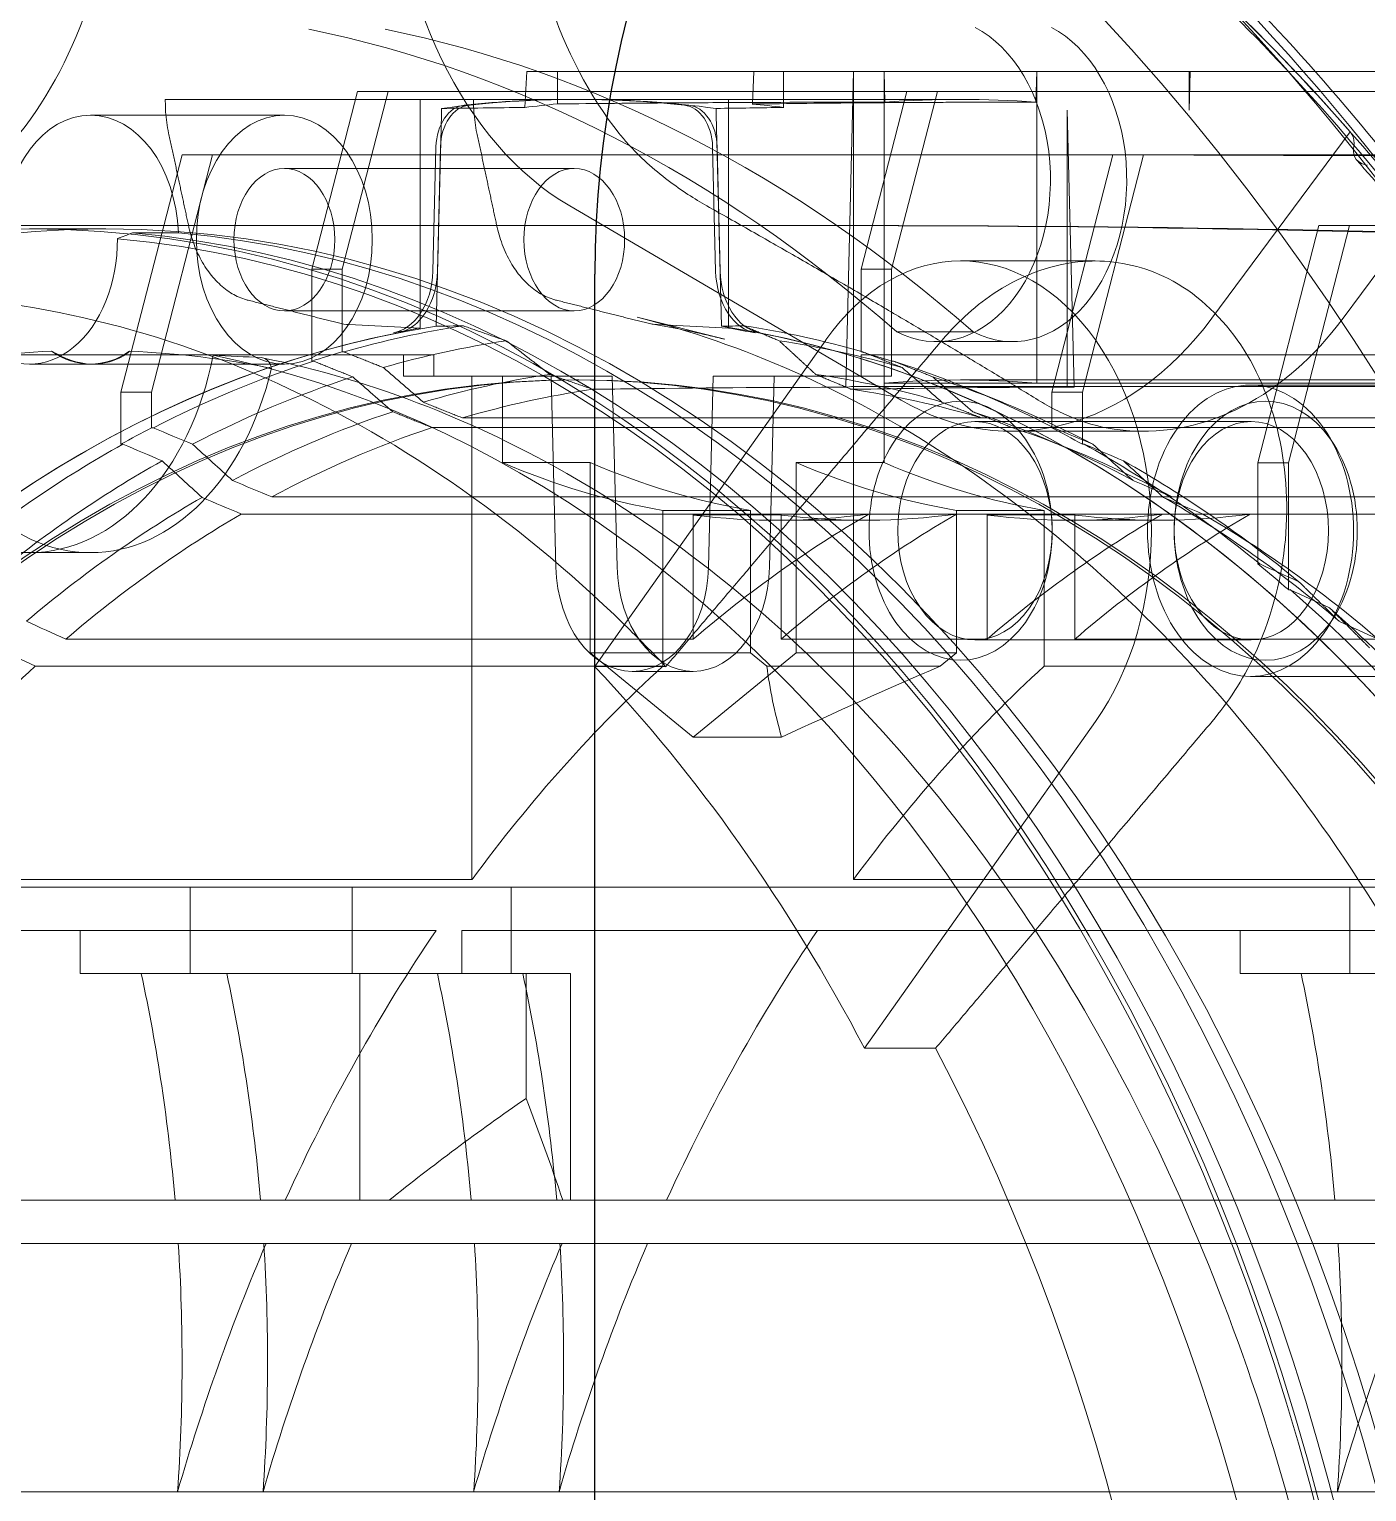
# Model space of a CAD drawing. Header units: millimetres. Extents: x -6314 to 11113, y -129 to 3675.
# Drawn here: x -4042.05 to -4029.65, y 2221.75 to 2235.3 of the extents above; entities that cross this region are included whole.
import ezdxf

# ---------------------------------------------------------------- set-up
doc = ezdxf.new("R2010")
doc.units = ezdxf.units.MM
doc.layers.add('Equipment', color=123, linetype='Continuous')

# ---------------------------------------------------------------- blocks, each defined once
blk = doc.blocks.new('A$C161d446f')
at = {"layer": 'Equipment', "linetype": 'Continuous', "lineweight": 0, "extrusion": (0, 1, 0)}
for p, q in [((-52.495, 557.418), (-41.996, 557.418)), ((-41.996, 557.418), (-40.836, 557.418)), ((-40.836, 557.418), (-40.828, 557.06)), ((-40.828, 557.418), (-40.836, 557.418)), ((-39.688, 557.418), (-40.828, 557.418)), ((-40.828, 557.418), (-40.828, 557.06)), ((-38.098, 557.418), (-39.688, 557.418)), ((-39.414, 554.531), (-39.414, 557.418)), ((-39.407, 557.135), (-39.414, 557.418)), ((-37.068, 557.418), (-38.098, 557.418)), ((-38, 557.418), (-38.007, 557.135)), ((-38, 557.418), (-38, 554.531)), ((-37.717, 554.502), (-37.717, 557.418)), ((-37.644, 554.493), (-37.717, 557.418)), ((-37.068, 557.418), (-37.069, 557.086)), ((-36.793, 557.418), (-37.068, 557.418)), ((-36.793, 557.418), (-36.026, 557.418)), ((-36.793, 557.418), (-36.779, 557.118)), ((-34.973, 557.418), (-36.026, 557.418)), ((-34.688, 557.418), (-34.973, 557.418)), ((-34.973, 557.418), (-34.972, 557.119)), ((-34.671, 557.086), (-34.688, 557.418)), ((-46.768, 557.235), (-42.156, 557.235)), ((-42.156, 557.235), (-38.495, 557.235)), ((-38.07, 555.587), (-38.495, 557.235)), ((-38.495, 557.235), (-38.212, 557.235)), ((-38.212, 557.235), (-33.403, 557.235)), ((-38.212, 557.235), (-37.787, 555.587)), ((-32.979, 555.587), (-33.403, 557.235)), ((-33.403, 557.235), (-33.121, 557.235)), ((-33.121, 557.235), (-32.696, 555.587)), ((-39.697, 557.06), (-39.76, 554.494)), ((-39.697, 557.06), (-39.697, 554.502)), ((-36.557, 557.161), (-38.707, 557.161)), ((-36.557, 555.175), (-36.557, 557.161)), ((-34.195, 557.161), (-36.557, 557.161)), ((-36.444, 557.076), (-36.445, 557.018)), ((-36.445, 557.018), (-36.444, 557.076)), ((-34.195, 557.143), (-34.195, 557.161)), ((-34.195, 557.161), (-34.068, 557.161)), ((-33.897, 557.018), (-33.898, 557.076)), ((-33.898, 557.076), (-33.897, 557.018)), ((-33.7, 555.175), (-33.7, 557.161)), ((-31.466, 557.161), (-31.339, 557.161)), ((-31.339, 557.161), (-31.339, 557.143)), ((-36.494, 555.059), (-36.445, 557.018)), ((-33.897, 557.018), (-33.848, 555.059)), ((-30.646, 557.013), (-32.442, 557.013)), ((-42.32, 556.86), (-41.038, 555.134)), ((-42.647, 556.646), (-40.404, 556.646)), ((-39.838, 554.448), (-40.404, 556.646)), ((-40.404, 556.646), (-40.121, 556.646)), ((-40.121, 556.646), (-39.555, 554.448)), ((-39.767, 556.646), (-31.777, 556.646)), ((-36.453, 556.722), (-36.481, 555.57)), ((-36.439, 555.57), (-36.41, 556.722)), ((-33.861, 555.57), (-33.89, 556.722)), ((-33.847, 556.722), (-33.819, 555.57)), ((-31.211, 554.448), (-31.777, 556.646)), ((-31.777, 556.646), (-31.494, 556.646)), ((-31.494, 556.646), (-30.928, 554.448)), ((-35.129, 556.521), (-32.442, 556.521)), ((-42.254, 555.134), (-43.087, 556.255)), ((-38.157, 554.375), (-35.087, 556.174)), ((-43.556, 555.991), (-42.313, 555.991)), ((-41.747, 553.793), (-42.313, 555.991)), ((-42.313, 555.991), (-42.03, 555.991)), ((-42.03, 555.991), (-41.464, 553.793)), ((-37.858, 555.991), (-29.868, 555.991)), ((-30.787, 555.961), (-30.08, 555.961)), ((-31.459, 555.924), (-31.035, 555.924)), ((-39.957, 555.664), (-38.709, 555.664)), ((-38.07, 554.736), (-38.07, 555.587)), ((-37.787, 555.587), (-38.07, 555.587)), ((-37.787, 554.821), (-37.787, 555.587)), ((-32.979, 555.587), (-32.979, 554.821)), ((-32.696, 555.587), (-32.979, 555.587)), ((-32.696, 555.587), (-32.696, 554.736)), ((-36.557, 555.042), (-36.557, 555.175)), ((-36.523, 554.938), (-35.711, 555.143)), ((-35.129, 555.201), (-32.442, 555.201)), ((-33.7, 555.042), (-33.7, 555.175)), ((-36.557, 555.042), (-35.899, 555.074)), ((-33.043, 555.074), (-33.7, 555.042)), ((-38.481, 554.916), (-39.188, 554.916)), ((-38.118, 555.006), (-38.825, 555.006)), ((-37.459, 554.931), (-35.318, 551.905)), ((-44.081, 554.795), (-38.07, 554.795)), ((-38.087, 554.736), (-38.07, 554.736)), ((-37.787, 554.795), (-38.07, 554.795)), ((-38.07, 554.736), (-38.07, 554.595)), ((-37.787, 554.821), (-37.804, 554.821)), ((-37.787, 554.595), (-37.787, 554.795)), ((-33.828, 554.595), (-33.828, 554.795)), ((-33.828, 554.795), (-27.817, 554.795)), ((-33.545, 554.795), (-33.545, 554.595)), ((-32.995, 554.821), (-32.979, 554.821)), ((-32.696, 554.736), (-32.713, 554.736)), ((-30.668, 554.708), (-32.442, 554.708)), ((-30.08, 554.708), (-30.646, 554.708)), ((-64.108, 554.502), (-39.697, 554.502)), ((-39.414, 554.531), (-48.818, 554.531)), ((-48.748, 554.561), (-38.707, 554.561)), ((-43.517, 554.514), (-41.396, 554.514)), ((-37.717, 554.502), (-39.697, 554.502)), ((-39.414, 554.531), (-38, 554.531)), ((-39.104, 554.351), (-38.768, 554.488)), ((-38.07, 554.595), (-38, 554.595)), ((-38, 554.595), (-36.982, 554.595)), ((-38, 553.795), (-38, 554.531)), ((-37.717, 554.502), (-37.717, 549.932)), ((-36.982, 554.595), (-36.938, 552.826)), ((-36.416, 554.595), (-36.982, 554.595)), ((-36.373, 552.826), (-36.416, 554.595)), ((-35.525, 552.826), (-35.481, 554.595)), ((-35.481, 554.595), (-34.464, 554.595)), ((-35.171, 554.561), (-35.129, 554.561)), ((-34.916, 554.595), (-34.959, 552.826)), ((-34.181, 554.595), (-34.464, 554.595)), ((-34.464, 554.595), (-34.464, 553.795)), ((-34.181, 554.595), (-33.828, 554.595)), ((-34.181, 549.932), (-34.181, 554.595)), ((-33.828, 554.595), (-33.545, 554.595)), ((-39.838, 553.965), (-39.838, 554.448)), ((-39.555, 554.448), (-39.838, 554.448)), ((-39.555, 554.117), (-39.555, 554.448)), ((-31.211, 554.448), (-31.211, 554.117)), ((-30.928, 554.448), (-31.211, 554.448)), ((-30.928, 554.448), (-30.928, 553.965)), ((-38.903, 554.209), (-65.522, 554.209)), ((-38.903, 554.209), (-34.094, 554.209)), ((-65.805, 554.12), (-39.185, 554.12)), ((-41.403, 554.175), (-38.842, 554.175)), ((-39.185, 554.086), (-40.401, 554.086)), ((-39.555, 554.117), (-39.571, 554.117)), ((-33.811, 554.12), (-39.185, 554.12)), ((-31.228, 554.117), (-31.211, 554.117)), ((-39.854, 553.965), (-39.838, 553.965)), ((-39.75, 553.911), (-39.414, 554.048)), ((-30.928, 553.965), (-30.945, 553.965)), ((-41.747, 552.618), (-41.747, 553.793)), ((-41.464, 553.793), (-41.747, 553.793)), ((-41.464, 552.856), (-41.464, 553.793)), ((-37.186, 553.795), (-38, 553.795)), ((-37.186, 552.032), (-37.186, 553.795)), ((-35.277, 553.795), (-35.277, 552.032)), ((-34.464, 553.795), (-35.277, 553.795)), ((-40.67, 553.477), (-43.432, 553.477)), ((-40.67, 553.477), (-32.326, 553.477)), ((-43.711, 553.319), (-40.953, 553.319)), ((-40.58, 553.319), (-40.953, 553.319)), ((-38.671, 553.319), (-40.58, 553.319)), ((-39.732, 553.261), (-40.546, 553.261)), ((-38.954, 553.31), (-39.767, 553.31)), ((-39.767, 553.31), (-39.767, 552.159)), ((-39.484, 551.909), (-39.484, 553.352)), ((-38.671, 553.352), (-39.484, 553.352)), ((-38.954, 552.159), (-38.954, 553.31)), ((-38.671, 553.352), (-38.671, 552.032)), ((-37.858, 553.319), (-38.671, 553.319)), ((-32.044, 553.319), (-37.858, 553.319)), ((-37.01, 553.261), (-37.823, 553.261)), ((-36.232, 553.31), (-37.045, 553.31)), ((-37.045, 553.31), (-37.045, 552.159)), ((-36.762, 552.032), (-36.762, 553.352)), ((-35.949, 553.352), (-36.762, 553.352)), ((-36.232, 552.159), (-36.232, 553.31)), ((-35.949, 553.352), (-35.949, 551.909)), ((-41.464, 552.856), (-41.481, 552.856)), ((-30.646, 552.961), (-30.08, 552.961)), ((-41.763, 552.618), (-41.747, 552.618)), ((-42.579, 552.159), (-39.767, 552.159)), ((-41.403, 552.153), (-38.842, 552.153)), ((-38.954, 552.159), (-37.045, 552.159)), ((-38.671, 552.032), (-38.521, 551.909)), ((-37.186, 552.032), (-38.671, 552.032)), ((-36.232, 551.253), (-37.186, 552.032)), ((-36.913, 551.909), (-36.762, 552.032)), ((-36.762, 552.032), (-35.277, 552.032)), ((-36.232, 552.159), (-30.417, 552.159)), ((-35.277, 552.032), (-36.232, 551.253)), ((-39.484, 551.909), (-42.862, 551.909)), ((-36.913, 551.909), (-38.521, 551.909)), ((-35.318, 551.905), (-35.977, 551.905)), ((-30.134, 551.909), (-35.949, 551.909)), ((-43.517, 551.814), (-41.396, 551.814)), ((-36.232, 551.861), (-35.666, 551.861)), ((-37.818, 548.369), (-39.959, 551.396)), ((-36.232, 551.253), (-37.049, 551.253)), ((-50.844, 549.861), (-27.618, 549.861)), ((-44.63, 549.932), (-37.717, 549.932)), ((-42.316, 549.861), (-42.316, 549.061)), ((-34.545, 549.861), (-34.545, 549.061)), ((-34.181, 549.932), (-28.367, 549.932)), ((-33.069, 549.061), (-33.069, 549.861)), ((-31.568, 549.861), (-31.568, 549.061)), ((-37.384, 549.461), (-44.596, 549.461)), ((-41.299, 549.461), (-41.299, 549.061)), ((-37.384, 549.461), (-34.086, 549.461)), ((-34.086, 549.461), (-34.086, 549.061)), ((-28.033, 549.461), (-33.848, 549.461)), ((-30.551, 549.461), (-30.551, 549.061)), ((-42.656, 549.061), (-41.864, 549.061)), ((-41.864, 549.061), (-41.299, 549.061)), ((-35.094, 549.061), (-34.682, 549.061)), ((-35.094, 546.961), (-35.094, 549.061)), ((-34.682, 549.061), (-33.143, 549.061)), ((-34.682, 549.061), (-34.682, 547.905)), ((-33.143, 549.061), (-33.143, 546.961)), ((-33.143, 549.061), (-31.908, 549.061)), ((-31.908, 549.061), (-31.116, 549.061)), ((-30.551, 549.061), (-31.116, 549.061)), ((-38.477, 548.369), (-37.818, 548.369)), ((-43.198, 546.961), (-35.985, 546.961)), ((-35.094, 546.961), (-35.985, 546.961)), ((-35.022, 546.961), (-35.094, 546.961)), ((-35.022, 546.961), (-33.413, 546.961)), ((-33.143, 546.961), (-33.413, 546.961)), ((-32.45, 546.961), (-33.143, 546.961)), ((-32.45, 546.961), (-26.635, 546.961)), ((-35.809, 546.561), (-43.021, 546.561)), ((-35.809, 546.561), (-35.017, 546.561)), ((-33.065, 546.561), (-35.017, 546.561)), ((-33.065, 546.561), (-32.273, 546.561)), ((-26.458, 546.561), (-32.273, 546.561)), ((-42.993, 544.261), (-42.201, 544.261)), ((-42.201, 544.261), (-34.989, 544.261)), ((-34.197, 544.261), (-34.989, 544.261)), ((-34.197, 544.261), (-32.245, 544.261)), ((-31.453, 544.261), (-32.245, 544.261)), ((-31.453, 544.261), (-25.639, 544.261))]:
    blk.add_line(p, q, dxfattribs=at)
at = {"layer": 'Equipment', "linetype": 'Continuous', "lineweight": 0}
for centre, major_axis, ratio, start_param, end_param in [((-30.787, 537.961), (0, 25), 0.707107, 0, 2.675588), ((-30.646, 537.961), (0, 25), 0.707107, 0, 2.666613), ((-29.373, 537.961), (0, 25), 0.707107, 0, 2.583794), ((-30.787, 537.961), (0, -25), 0.707107, -0.466004, 3.141593), ((-30.646, 537.961), (0, -25), 0.707107, -0.474979, 3.141593), ((-36.115, 559.684), (0, 3.8), 0.707107, -2.748894, -1.595231), ((-38.481, 556.416), (0, 1.5), 0.707107, 0.349061, 3.490664), ((-31.366, 538.014), (0, 20), 0.707107, 0.142602, 0.55553), ((-29.373, 537.961), (0, -25), 0.707107, -0.557799, 2.482747), ((-41.394, -458.277), (0, 1015.512), 0.707107, 0, 0.024522), ((-35.398, 537.961), (-0.946, 19.188), 0.706247, 0.032095, 0.053615), ((-51.797, 537.961), (-115.684, -0.774), 0.165835, -1.705011, -1.69956), ((-39.898, 537.961), (142.82, -0.621), 0.134365, 1.536882, 1.544314), ((-35.398, 537.961), (-0.946, 19.188), 0.706247, -0.123259, -0.101083), ((-32.442, 555.861), (0, -1.153), 0.707107, -3.141592653589997, 3.141592653589589), ((-30.646, 555.861), (0, 1.153), 0.707107, -1.515962, 1.515962), ((-39.484, -473.166), (0, 1029.813), 0.707107, 0, 0.024376), ((-37.575, 143.646), (0, 412.345), 0.707107, 0, 0.060909), ((-30.646, 537.961), (0, 18), 0.707107, 0.063981, 1.506816), ((-30.221, 537.961), (0, 18), 0.707107, 0.063981, 1.506816), ((-30.08, 537.961), (0, 17.946), 0.707107, 0.064267, 1.50653), ((-18.69, 556.867), (16.812, -2.436), 0.226392, -2.362058, -2.349865), ((-30.08, 555.861), (0, -1.153), 0.707107, -1.578919, 1.578919), ((-36.863, 555.591), (0, 0.6), 0.707107, -2.337241, -1.605703), ((-33.395, 555.591), (0, -0.6), 0.707107, -1.53589, -0.804352), ((-35.171, 537.961), (0, 17.2), 0.707107, 0.108985, 1.461834), ((-39.185, 557.886), (0, -3.8), 0.707107, -0.760964, 0.392699), ((-35.129, 537.961), (0, 17.2), 0.707107, 0.117714, 0.138205), ((-51.797, 537.961), (103.633, 0.693), 0.165835, 1.421484, 1.423477), ((-35.171, 537.961), (0, 17.2), 0.707107, -1.461834, -0.108985), ((-35.129, 537.961), (0, 17.2), 0.707107, -0.138205, -0.117714), ((-30.08, 537.961), (0, 17), 0.707107, 0.142134, 1.428662), ((-41.396, 553.164), (0, -1.35), 0.707107, -5.497787, 0.785398), ((610.869, -944.426), (0, -1757.783), 0.707107, -2.59219, -2.591839), ((-30.646, 555.461), (0, -2.5), 0.707107, -1.248437, 1.248437), ((-35.129, 537.961), (0, 16.6), 0.707107, -4.712389, 1.570796), ((-38.707, 537.961), (0, 16.6), 0.707107, 0.084438, 0.089856), ((-38.709, 553.164), (0, -1.2), 0.707107, -2.356194, 3.926991), ((-38.707, 537.961), (0, 16.6), 0.707107, -0.060277, 0.060277), ((-51.797, 537.961), (100.018, 0.669), 0.165835, 1.428238, 1.433101), ((-38.707, 537.961), (0, 16.6), 0.707107, -0.090615, -0.084438), ((482.503, -630.108), (0, -1391.097), 0.707107, -2.58988, -2.589437), ((313.339, -1138.437), (0, 1764.605), 0.707107, 0.286748, 0.287052), ((162.173, 106.989), (0, -530.55), 0.707107, -2.572661, -2.571486), ((273.175, -890.893), (0, 1507.513), 0.707107, 0.289317, 0.289674), ((-39.732, 565.661), (0, -12.4), 0.707107, 0.12132, 0.294622), ((-37.01, 565.661), (0, -12.4), 0.707107, 0.12132, 0.294622), ((143.478, 170.959), (0, -455.716), 0.707107, -2.568288, -2.566916), ((282.817, -990.332), (0, 1610.166), 0.707107, 0.287755, 0.288088), ((246.459, -762.268), (0, 1373.279), 0.707107, 0.290498, 0.290889), ((-45.848, 537.961), (0, 16.6), 0.707107, -0.544596, -0.389275), ((-39.732, 565.661), (0, -12.4), 0.707107, -0.09687, 0.088882), ((-43.126, 537.961), (0, 16.6), 0.707107, -0.544596, -0.389275), ((-37.01, 565.661), (0, -12.4), 0.707107, -0.09687, 0.088882), ((101.376, -78.821), (0, 663.199), 0.707107, 0.30955, 0.310364), ((-36.232, 552.861), (0, -1), 0.707107, -1.53589, 1.53589), ((87.24, -14.785), (0, 595.929), 0.707107, 0.312264, 0.313171), ((84.718, 59.161), (0, 518.829), 0.707107, 0.317373, 0.318417), ((-45.848, 537.961), (0, 16.6), 0.707107, -0.765325, -0.573016), ((-60.36, 537.961), (23.15, 15.554), 0.250492, -0.285446, -0.216154), ((-45.848, 537.961), (0, 16.6), 0.707107, -0.99778, -0.805472), ((-33.474, 545.46), (0, -12.4), 0.707107, -1.865418, -1.692117), ((-25.47, 545.46), (0, -12.4), 0.707107, -1.865418, -1.692117), ((-22.726, 545.46), (0, -12.4), 0.707107, -1.865418, -1.692117), ((-27.802, 537.961), (0, 16.6), 0.517638, 0.928488, 0.99778), ((-60.36, 537.961), (-32.069, 0), 0.517638, -2.568577, -2.499284), ((-33.474, 545.46), (0, -12.4), 0.707107, -1.659678, -1.473926), ((-45.848, 537.961), (0, 16.6), 0.707107, -1.181521, -1.026201), ((-25.47, 545.46), (0, -12.4), 0.707107, -1.659678, -1.473926), ((-43.105, 537.961), (0, 16.6), 0.707107, -1.181521, -1.026201), ((-22.726, 545.46), (0, -12.4), 0.707107, -1.659678, -1.473926)]:
    blk.add_ellipse(centre, major_axis=major_axis, ratio=ratio, start_param=start_param, end_param=end_param, dxfattribs=at)
at = {"layer": 'Equipment', "linetype": 'Continuous', "lineweight": 0, "extrusion": (0, 0, -1)}
for centre, major_axis, ratio, start_param, end_param in [((-31.551, 537.961), (0, 24.272), 0.707107, -0.678299, -0.107099), ((-37.331, 559.684), (0, -3.8), 0.707107, -1.546362, -0.726593), ((-28.203, 559.684), (0, 3.8), 0.707107, -2.414999, -1.595231), ((-39.188, 556.416), (0, -1.5), 0.707107, -0.349071, 2.792532), ((-30.659, 538.014), (0, 20), 0.707107, -0.55553, -0.142602), ((-41.677, -458.277), (0, 1015.512), 0.707107, -0.024522, 0), ((-35.171, 537.961), (0, 19.2), 0.707107, -0.093888, 0.093888), ((-35.171, 537.961), (0, 19.2), 0.707107, -0.075211, 0.075211), ((-38.707, 537.961), (0, 19.2), 0.707107, -0.051592, 0.051592), ((-39.983, 537.961), (-115.684, 0.774), 0.165835, 1.588647, 1.597386), ((-36.17, 556.708), (0, 0.4), 0.707107, -1.53589, -0.075211), ((-36.128, 556.708), (0, 0.4), 0.707107, -1.53589, -0.075211), ((-35.129, 537.961), (0, 19.2), 0.707107, -0.075211, 0), ((-35.129, 537.961), (0, 19.2), 0.707107, 0, 0.075211), ((-51.797, 537.961), (142.82, 0.621), 0.134365, -1.450012, -1.444561), ((-34.172, 556.708), (0, 0.4), 0.707107, 0.075211, 1.53589), ((-34.13, 556.708), (0, 0.4), 0.707107, 0.075211, 1.53589), ((-39.767, -473.166), (0, 1029.813), 0.707107, -0.024376, 0), ((-35.129, 555.861), (0, 0.66), 0.707107, -3.141592653589586, 3.141592653590001), ((-32.442, 555.861), (0, 0.66), 0.707107, -3.141592653589586, 3.141592653590001), ((-37.858, 143.646), (0, 412.345), 0.707107, -0.060909, 0), ((-30.787, 537.961), (0, -18), 0.707107, -3.141592653589794, 3.141592653589792), ((-30.08, 537.961), (0, -18), 0.707107, -3.141592653589794, 3.141592653589792), ((-38.709, 553.164), (0, 2.5), 0.707107, -2.356194, 0.785398), ((-36.905, 555.591), (0, -0.6), 0.707107, -1.53589, -0.138205), ((-33.437, 555.591), (0, -0.6), 0.707107, 0.138205, 1.53589), ((-28.618, 537.961), (0, 17.4), 0.707107, -0.602837, 0), ((-36.863, 555.591), (0, -0.6), 0.707107, -0.804352, -0.138205), ((-33.395, 555.591), (0, -0.6), 0.707107, 0.138205, 0.804352), ((-40.401, 557.886), (0, -3.8), 0.707107, -0.058805, 0.760964), ((-35.4, 537.961), (0, 17.2), 0.707107, -0.198985, -0.106992), ((-51.797, 537.961), (-127.943, -0.556), 0.134365, 1.710136, 1.712129), ((-35.4, 537.961), (0, 17.2), 0.707107, 0.106992, 0.198985), ((-35.171, 537.961), (0, 17.2), 0.707107, -1.432591, -0.138205), ((-35.763, 537.961), (0, 17.057), 0.707107, -0.20067, -0.104987), ((-35.763, 537.961), (0, 17.057), 0.707107, 0.104987, 0.20067), ((-35.171, 537.961), (0, 17.2), 0.707107, 0.138205, 1.432591), ((-35.4, 537.961), (0, 17.2), 0.707107, -0.350134, -0.222768), ((-35.383, 537.961), (0, 17.2), 0.707107, -0.222768, -0.198985), ((-35.383, 537.961), (0, 17.2), 0.707107, 0.198985, 0.222768), ((-35.4, 537.961), (0, 17.2), 0.707107, 0.222768, 0.350134), ((-30.646, 537.961), (0, 16.875), 0.707107, -0.14098, -0.030376), ((1373.089, 832.869), (-1981.76, -246.22), 0.073622, -0.773752, -0.773435), ((-30.08, 555.461), (0, -2.5), 0.707107, -1.298887, 1.298887), ((-30.646, 555.861), (0, -1.153), 0.707107, -0.460813, 0.460813), ((-30.646, 537.961), (0, 16.875), 0.707107, 0.030376, 0.14098), ((-36.135, 537.961), (0, 16.743), 0.707107, -0.204498, -0.104314), ((-36.135, 537.961), (0, 16.743), 0.707107, 0.104314, 0.204498), ((615.677, -944.426), (0, 1757.783), 0.707107, -0.549753, -0.549403), ((-35.171, 537.961), (0, -16.6), 0.707107, -4.712389, 1.570796), ((-41.537, 553.164), (0, 1.2), 0.707107, -0.785398, 5.497787), ((-35.763, 537.961), (0, 17.057), 0.707107, -0.353186, -0.224661), ((-36.498, 537.961), (0, 16.6), 0.707107, -0.206279, -0.102232), ((477.129, -630.108), (0, 1391.097), 0.707107, -0.552156, -0.551713), ((-51.797, 537.961), (-123.48, -0.537), 0.134365, 1.702028, 1.705375), ((-36.498, 537.961), (0, 16.6), 0.707107, 0.102232, 0.206279), ((-35.763, 537.961), (0, 17.057), 0.707107, 0.224661, 0.353186), ((-41.403, 553.164), (0, -1.011), 0.707107, -3.926991, 2.356194), ((-36.135, 537.961), (0, 16.743), 0.707107, -0.360131, -0.228962), ((-38.842, 553.164), (0, -1.011), 0.707107, -3.926991, 2.356194), ((-36.135, 537.961), (0, 16.743), 0.707107, 0.228962, 0.360131), ((-36.498, 537.961), (0, 16.6), 0.707107, -0.363365, -0.230964), ((-35.383, 537.961), (0, 17.2), 0.707107, -0.375007, -0.350134), ((-36.498, 537.961), (0, 16.6), 0.707107, 0.230964, 0.363365), ((321.683, -1138.437), (0, 1764.605), 0.707107, -0.287052, -0.286748), ((-35.383, 537.961), (0, 17.2), 0.707107, 0.350134, 0.375007), ((-35.4, 537.961), (0, 17.2), 0.707107, -0.523599, -0.375007), ((264.266, -890.893), (0, 1507.513), 0.707107, -0.289674, -0.289317), ((170.517, 106.989), (0, 530.55), 0.707107, -0.570107, -0.568932), ((-35.4, 537.961), (0, 17.2), 0.707107, 0.375007, 0.523599), ((-35.763, 537.961), (0, 17.057), 0.707107, -0.528429, -0.378298), ((134.569, 170.959), (0, 455.716), 0.707107, -0.574677, -0.573305), ((-40.546, 565.661), (0, -12.4), 0.707107, -0.294622, -0.12132), ((-37.823, 565.661), (0, -12.4), 0.707107, -0.294622, -0.12132), ((-35.763, 537.961), (0, 17.057), 0.707107, 0.378298, 0.528429), ((291.161, -990.332), (0, 1610.166), 0.707107, -0.288088, -0.287755), ((-36.135, 537.961), (0, 16.743), 0.707107, -0.539448, -0.385786), ((237.55, -762.268), (0, 1373.279), 0.707107, -0.290889, -0.290498), ((-36.135, 537.961), (0, 16.743), 0.707107, 0.385786, 0.539448), ((-36.498, 537.961), (0, 16.6), 0.707107, -0.544596, -0.389275), ((-40.546, 565.661), (0, -12.4), 0.707107, -0.088882, 0.09687), ((-45.035, 537.961), (0, 16.6), 0.707107, 0.389275, 0.544596), ((-37.823, 565.661), (0, -12.4), 0.707107, -0.088882, 0.09687), ((-42.313, 537.961), (0, 16.6), 0.707107, 0.389275, 0.544596), ((-36.498, 537.961), (0, 16.6), 0.707107, 0.389275, 0.544596), ((-35.383, 537.961), (0, 17.2), 0.707107, -0.550667, -0.523599), ((-35.666, 552.861), (0, -1), 0.707107, -1.53589, 1.53589), ((-35.4, 537.961), (0, 17.2), 0.707107, -0.732331, -0.550667), ((84.861, 1.671), (0, 579.318), 0.707107, -0.315192, -0.314258), ((-35.763, 537.961), (0, 17.057), 0.707107, -0.739868, -0.555805), ((99.402, -14.785), (0, 595.929), 0.707107, -0.313171, -0.312264), ((-28.618, 537.961), (0, 17.4), 0.707107, -0.641221, -0.602837), ((-27.802, 537.961), (-23.15, 15.554), 0.250492, 0.929878, 0.99917), ((-27.959, 537.961), (0, 17.4), 0.707107, -0.929575, -0.641221), ((-42.313, 537.961), (0, -16.6), 0.707107, -2.568577, -2.376268), ((-36.498, 537.961), (0, -16.6), 0.707107, -2.568577, -2.376268), ((-42.313, 537.961), (0, -16.6), 0.707107, -2.336121, -2.143812), ((-26.262, 545.46), (0, 12.4), 0.707107, -1.449476, -1.276175), ((-23.518, 545.46), (0, 12.4), 0.707107, -1.449476, -1.276175), ((-28.618, 537.961), (0, 17.4), 0.707107, -2.212017, -0.929575), ((-53.061, 537.961), (0, -16.6), 0.707107, -2.115392, -1.960072), ((-26.262, 545.46), (0, 12.4), 0.707107, -1.667667, -1.481914), ((-45.056, 537.961), (0, -16.6), 0.707107, -2.115392, -1.960072), ((-23.518, 545.46), (0, 12.4), 0.707107, -1.667667, -1.481914), ((-42.313, 537.961), (0, -16.6), 0.707107, -2.115392, -1.960072)]:
    blk.add_ellipse(centre, major_axis=major_axis, ratio=ratio, start_param=start_param, end_param=end_param, dxfattribs=at)
at = {"layer": 'Equipment', "linetype": 'Continuous', "lineweight": 0}
for points, knots in [([(-33.752, 562.607), (-34.836, 562.351), (-35.903, 561.956), (-38.715, 560.515), (-40.385, 559.204), (-43.36, 555.909), (-44.661, 553.915), (-46.752, 549.454), (-47.539, 546.984), (-48.52, 541.823), (-48.713, 539.132), (-48.485, 533.802), (-48.065, 531.162), (-46.651, 526.199), (-45.658, 523.876), (-43.192, 519.785), (-41.721, 518.016), (-39.641, 516.242), (-39.191, 515.894), (-38.73, 515.574)], [0.164917, 0.164917, 0.164917, 0.164917, 0.347571, 0.347571, 0.664352, 0.664352, 0.985584, 0.985584, 1.30825, 1.30825, 1.63103, 1.63103, 1.953779, 1.953779, 2.276569, 2.276569, 2.598959, 2.598959, 2.684966, 2.684966, 2.684966, 2.684966]), ([(-36.058, 561.411), (-37.816, 560.718), (-39.504, 559.613), (-42.534, 556.701), (-43.88, 554.908), (-46.105, 550.809), (-46.986, 548.508), (-48.197, 543.626), (-48.527, 541.045), (-48.601, 535.865), (-48.345, 533.266), (-47.274, 528.318), (-46.459, 525.969), (-44.358, 521.757), (-43.073, 519.896), (-40.165, 516.839), (-38.542, 515.647), (-36.58, 514.726), (-36.32, 514.614), (-36.058, 514.51)], [0.271976, 0.271976, 0.271976, 0.271976, 0.596781, 0.596781, 0.916057, 0.916057, 1.233439, 1.233439, 1.550623, 1.550623, 1.867864, 1.867864, 2.185056, 2.185056, 2.502364, 2.502364, 2.821203, 2.821203, 2.869617, 2.869617, 2.869617, 2.869617]), ([(-36.058, 561.411), (-36.758, 561.135), (-37.445, 560.798), (-38.78, 560.008), (-39.429, 559.555), (-40.68, 558.542), (-41.281, 557.981), (-42.429, 556.762), (-42.974, 556.104), (-44.002, 554.698), (-44.484, 553.952), (-44.931, 553.167)], [0.271976, 0.271976, 0.271976, 0.271976, 0.3961161, 0.3961161, 0.5202562, 0.5202562, 0.6443963, 0.6443963, 0.7685364, 0.7685364, 0.8926765, 0.8926765, 0.8926765, 0.8926765]), ([(-39.407, 557.135), (-39.335, 557.135), (-39.262, 557.135), (-39.19, 557.135), (-39.118, 557.135), (-39.046, 557.135), (-38.973, 557.135), (-38.902, 557.135), (-38.831, 557.134), (-38.759, 557.134), (-38.688, 557.134), (-38.617, 557.134), (-38.546, 557.133), (-38.476, 557.133), (-38.406, 557.133), (-38.336, 557.132), (-38.295, 557.132), (-38.253, 557.132), (-38.212, 557.132), (-38.14, 557.131), (-38.069, 557.131), (-37.999, 557.13), (-37.928, 557.13), (-37.858, 557.129), (-37.789, 557.128)], [0.938932, 0.938932, 0.938932, 0.938932, 1.091443, 1.091443, 1.091443, 1.241891, 1.241891, 1.241891, 1.390069, 1.390069, 1.390069, 1.537284, 1.537284, 1.537284, 1.683471, 1.683471, 1.683471, 1.770639, 1.770639, 1.770639, 1.920941, 1.920941, 1.920941, 2.071243, 2.071243, 2.071243, 2.071243]), ([(-36.033, 557.128), (-36.26, 557.129), (-36.484, 557.131), (-37.164, 557.134), (-37.602, 557.135), (-38.007, 557.135)], [2.170556, 2.170556, 2.170556, 2.170556, 2.574376, 2.574376, 3.432501, 3.432501, 3.432501, 3.432501]), ([(-34.226, 556.849), (-34.219, 556.88), (-34.214, 556.913), (-34.2, 557.013), (-34.195, 557.08), (-34.195, 557.143)], [-0.8820819, -0.8820819, -0.8820819, -0.8820819, -0.8356919, -0.8356919, -0.7424429, -0.7424429, -0.7424429, -0.7424429]), ([(-34.068, 557.161), (-33.948, 557.161), (-33.805, 557.161), (-33.4, 557.161), (-33.057, 557.161), (-32.77, 557.161), (-32.483, 557.161), (-32.137, 557.161), (-31.729, 557.161), (-31.586, 557.161), (-31.466, 557.161)], [12.234992, 12.234992, 12.234992, 12.234992, 12.488191, 12.488191, 13.097269, 13.097269, 13.097269, 13.706346, 13.706346, 13.959545, 13.959545, 13.959545, 13.959545]), ([(-31.339, 557.143), (-31.339, 557.08), (-31.343, 557.013), (-31.357, 556.913), (-31.363, 556.88), (-31.37, 556.849)], [-2.2276939, -2.2276939, -2.2276939, -2.2276939, -2.1344449, -2.1344449, -2.0880549, -2.0880549, -2.0880549, -2.0880549]), ([(-42.35, 556.701), (-42.357, 556.738), (-42.357, 556.775), (-42.344, 556.823), (-42.333, 556.843), (-42.32, 556.86)], [-0.3083535, -0.3083535, -0.3083535, -0.3083535, -0.2220133, -0.2220133, -0.1606167, -0.1606167, -0.1606167, -0.1606167]), ([(-35.546, 556.844), (-35.571, 556.813), (-35.597, 556.781), (-35.735, 556.628), (-35.862, 556.512), (-36, 556.409)], [3.6643499, 3.6643499, 3.6643499, 3.6643499, 3.7148634, 3.7148634, 3.9132987, 3.9132987, 3.9132987, 3.9132987]), ([(-42.48, 556.552), (-42.454, 556.556), (-42.429, 556.564), (-42.384, 556.59), (-42.363, 556.617), (-42.35, 556.662), (-42.349, 556.681), (-42.35, 556.701)], [-0.6799653, -0.6799653, -0.6799653, -0.6799653, -0.6207154, -0.6207154, -0.5323612, -0.5323612, -0.4840191, -0.4840191, -0.4840191, -0.4840191]), ([(-42.379, 556.6), (-42.57, 556.384), (-42.757, 556.162), (-43.124, 555.706), (-43.304, 555.473), (-43.658, 554.995), (-43.831, 554.75), (-44.169, 554.25), (-44.334, 553.995), (-44.658, 553.474), (-44.815, 553.208), (-44.969, 552.938)], [0.6762275, 0.6762275, 0.6762275, 0.6762275, 0.7198641, 0.7198641, 0.7635008, 0.7635008, 0.8071374, 0.8071374, 0.850774, 0.850774, 0.8944106, 0.8944106, 0.8944106, 0.8944106]), ([(-36, 556.409), (-36.061, 556.363), (-36.122, 556.32), (-36.241, 556.242), (-36.299, 556.206), (-36.357, 556.174)], [2.1598205, 2.1598205, 2.1598205, 2.1598205, 2.2881739, 2.2881739, 2.4113775, 2.4113775, 2.4113775, 2.4113775]), ([(-34.963, 555.3), (-34.958, 555.301), (-34.953, 555.302), (-34.901, 555.317), (-34.856, 555.337), (-34.775, 555.384), (-34.733, 555.416), (-34.654, 555.491), (-34.617, 555.535), (-34.555, 555.622), (-34.524, 555.675), (-34.471, 555.787), (-34.449, 555.848), (-34.424, 555.934), (-34.416, 555.965), (-34.409, 555.997)], [-1.4029019, -1.4029019, -1.4029019, -1.4029019, -1.3930917, -1.3930917, -1.3007245, -1.3007245, -1.2080387, -1.2080387, -1.1153528, -1.1153528, -1.0223038, -1.0223038, -0.9292548, -0.9292548, -0.8823356, -0.8823356, -0.8823356, -0.8823356]), ([(-31.553, 555.997), (-31.56, 555.965), (-31.567, 555.934), (-31.593, 555.848), (-31.615, 555.787), (-31.668, 555.675), (-31.698, 555.622), (-31.76, 555.535), (-31.797, 555.491), (-31.876, 555.416), (-31.919, 555.384), (-31.999, 555.337), (-32.045, 555.317), (-32.096, 555.302), (-32.101, 555.301), (-32.106, 555.3)], [-2.0885821, -2.0885821, -2.0885821, -2.0885821, -2.041663, -2.041663, -1.948614, -1.948614, -1.8555649, -1.8555649, -1.7628791, -1.7628791, -1.6701933, -1.6701933, -1.5778261, -1.5778261, -1.5680159, -1.5680159, -1.5680159, -1.5680159]), ([(-39.957, 555.664), (-40.184, 555.663), (-40.418, 555.609), (-40.881, 555.374), (-41.104, 555.171), (-41.443, 554.692), (-41.58, 554.386), (-41.733, 553.717), (-41.749, 553.355), (-41.675, 552.679), (-41.579, 552.325), (-41.323, 551.781), (-41.188, 551.573), (-41.039, 551.396)], [4.589006, 4.589006, 4.589006, 4.589006, 5.025048, 5.025048, 5.53365, 5.53365, 6.042251, 6.042251, 6.550853, 6.550853, 7.062334, 7.062334, 7.429, 7.429, 7.429, 7.429]), ([(-38.539, 554.931), (-38.689, 555.107), (-38.861, 555.262), (-39.302, 555.546), (-39.582, 555.64), (-39.882, 555.662), (-39.92, 555.663), (-39.957, 555.664)], [3.6382996, 3.6382996, 3.6382996, 3.6382996, 4.0049656, 4.0049656, 4.516446, 4.516446, 4.5890055, 4.5890055, 4.5890055, 4.5890055]), ([(-35.711, 555.143), (-36.692, 554.895), (-37.659, 554.466), (-39.506, 553.258), (-40.386, 552.478), (-41.991, 550.609), (-42.716, 549.519), (-43.953, 547.099), (-44.465, 545.77), (-45.235, 542.961), (-45.493, 541.483), (-45.615, 539.981)], [0.177254, 0.177254, 0.177254, 0.177254, 0.433128, 0.433128, 0.689003, 0.689003, 0.944878, 0.944878, 1.200753, 1.200753, 1.456627, 1.456627, 1.456627, 1.456627]), ([(-35.842, 555.081), (-35.887, 555.073), (-35.933, 555.065), (-36.024, 555.048), (-36.069, 555.04), (-36.16, 555.021), (-36.206, 555.012), (-36.297, 554.992), (-36.342, 554.982), (-36.433, 554.96), (-36.478, 554.949), (-36.523, 554.938)], [0.11744827, 0.11744827, 0.11744827, 0.11744827, 0.12940935, 0.12940935, 0.14137044, 0.14137044, 0.15333153, 0.15333153, 0.16529262, 0.16529262, 0.17725371, 0.17725371, 0.17725371, 0.17725371]), ([(-32.24, 554.766), (-33.271, 554.558), (-34.282, 554.161), (-36.195, 553.019), (-37.096, 552.275), (-38.733, 550.49), (-39.468, 549.449), (-40.725, 547.142), (-41.247, 545.874), (-42.045, 543.195), (-42.322, 541.784), (-42.467, 540.346)], [0.141943, 0.141943, 0.141943, 0.141943, 0.399426, 0.399426, 0.656908, 0.656908, 0.914391, 0.914391, 1.171873, 1.171873, 1.429356, 1.429356, 1.429356, 1.429356]), ([(-32.226, 554.768), (-32.235, 554.767), (-32.243, 554.766), (-32.252, 554.763), (-32.257, 554.761), (-32.262, 554.759), (-32.267, 554.756), (-32.276, 554.751), (-32.284, 554.744), (-32.291, 554.737), (-32.294, 554.733), (-32.297, 554.73), (-32.3, 554.726), (-32.308, 554.714), (-32.314, 554.701), (-32.319, 554.686), (-32.32, 554.68), (-32.321, 554.675), (-32.322, 554.669)], [-1.034963, -1.034963, -1.034963, -1.034963, -0.841283, -0.841283, -0.841283, -0.715194, -0.715194, -0.715194, -0.489787, -0.489787, -0.489787, -0.394663, -0.394663, -0.394663, -0.105207, -0.105207, -0.105207, 0, 0, 0, 0]), ([(-31.008, 554.828), (-31.001, 554.822), (-30.994, 554.815), (-30.964, 554.792), (-30.939, 554.777), (-30.91, 554.763)], [0.12227628, 0.12227628, 0.12227628, 0.12227628, 0.1378508, 0.1378508, 0.1747273, 0.1747273, 0.1747273, 0.1747273]), ([(-30.91, 554.763), (-30.832, 554.726), (-30.749, 554.708), (-30.587, 554.708), (-30.5, 554.726), (-30.414, 554.763)], [0.6636832, 0.6636832, 0.6636832, 0.6636832, 0.8353234, 0.8353234, 1.0069635, 1.0069635, 1.0069635, 1.0069635]), ([(-30.414, 554.763), (-30.404, 554.767), (-30.394, 554.772), (-30.349, 554.793), (-30.315, 554.811), (-30.283, 554.828)], [0.35071001, 0.35071001, 0.35071001, 0.35071001, 0.36176166, 0.36176166, 0.40295904, 0.40295904, 0.40295904, 0.40295904]), ([(-39.428, 554.375), (-39.481, 554.342), (-39.535, 554.312), (-39.645, 554.256), (-39.701, 554.23), (-39.758, 554.207)], [2.7987497, 2.7987497, 2.7987497, 2.7987497, 2.9219534, 2.9219534, 3.0503067, 3.0503067, 3.0503067, 3.0503067]), ([(-39.758, 554.207), (-39.774, 554.201), (-39.79, 554.195), (-39.951, 554.135), (-40.094, 554.105), (-40.244, 554.092)], [4.4756072, 4.4756072, 4.4756072, 4.4756072, 4.4993418, 4.4993418, 4.7078383, 4.7078383, 4.7078383, 4.7078383])]:
    blk.add_open_spline(points, degree=3, knots=knots, dxfattribs=at)
for points, weights in [([(-34.409, 555.997), (-34.32, 556.413), (-34.226, 556.849)], [1, 1.00026317769, 1]), ([(-31.37, 556.849), (-31.463, 556.413), (-31.553, 555.997)], [1, 1.00026317769, 1]), ([(-36.357, 556.174), (-37.956, 555.274), (-39.428, 554.375)], [1.00289094459, 1.01074552343, 1.00289094459]), ([(-35.801, 555.089), (-35.385, 555.194), (-34.963, 555.3)], [1, 1.00001840221, 1]), ([(-32.106, 555.3), (-32.528, 555.194), (-32.945, 555.089)], [1, 1.00001840221, 1]), ([(-36.698, 555.062), (-36.863, 554.993), (-37.027, 554.924)], [1, 1.0000075567, 1]), ([(-34.499, 554.924), (-34.301, 554.993), (-34.101, 555.062)], [1, 1.00000755747, 1]), ([(-35.977, 551.905), (-37.119, 553.253), (-38.539, 554.931)], [1.04522335941, 1.04170618084, 1.02572270564]), ([(-37.027, 554.924), (-37.199, 554.767), (-37.367, 554.612)], [1.00064666486, 1.00073223181, 1.00073188584]), ([(-34.902, 554.612), (-34.702, 554.767), (-34.499, 554.924)], [1.00061138029, 1.00063233965, 1.0005673935]), ([(-38.45, 554.59), (-38.269, 554.662), (-38.087, 554.736)], [1, 1.00000910071, 1]), ([(-37.804, 554.821), (-37.986, 554.748), (-38.168, 554.676)], [1, 1.00000900864, 1]), ([(-33.359, 554.676), (-33.178, 554.748), (-32.995, 554.821)], [1, 1.00000900924, 1]), ([(-32.713, 554.736), (-32.895, 554.662), (-33.076, 554.59)], [1, 1.00000910079, 1]), ([(-37.367, 554.612), (-37.532, 554.543), (-37.696, 554.474)], [1, 1.00000797106, 1]), ([(-35.3, 554.474), (-35.102, 554.543), (-34.902, 554.612)], [1, 1.00000797195, 1]), ([(-38.539, 554.354), (-38.721, 554.281), (-38.903, 554.209)], [1, 1.00000953, 1]), ([(-34.094, 554.209), (-33.913, 554.281), (-33.73, 554.354)], [1, 1.00000953152, 1]), ([(-39.185, 554.12), (-39.004, 554.193), (-38.822, 554.266)], [1, 1.00000963388, 1]), ([(-33.448, 554.266), (-33.63, 554.193), (-33.811, 554.12)], [1, 1.00000963449, 1]), ([(-41.844, 552.692), (-42.032, 552.507), (-42.216, 552.326)], [1.01724669965, 1.02360891819, 1.02989021266]), ([(-42.499, 552.079), (-42.315, 552.263), (-42.127, 552.451)], [1.02942576353, 1.02324696695, 1.01698195124]), ([(-41.039, 551.396), (-39.619, 549.718), (-38.477, 548.369)], [1.02572270564, 1.04170618084, 1.04522335941])]:
    blk.add_rational_spline(points, weights, degree=2, dxfattribs=at)
for points in [[(-35.899, 555.074), (-35.868, 555.076), (-35.834, 555.081), (-35.801, 555.089)], [(-32.945, 555.089), (-32.978, 555.081), (-33.011, 555.076), (-33.043, 555.074)], [(-38.178, 554.482), (-38.691, 554.49), (-39.234, 554.494), (-39.76, 554.494)], [(-37.644, 554.493), (-37.068, 554.493), (-36.406, 554.489), (-35.71, 554.48)]]:
    blk.add_open_spline(points, degree=3, dxfattribs=at)

msp = doc.modelspace()

# ---------------------------------------------------------------- linework, layer by layer
msp.add_line((-4036.804, 2190.533), (-4036.804, 2233.031))
msp.add_arc((-4027.258, 2233.031), 9.545, 0, 180)

# ---------------------------------------------------------------- block references
at = {"xscale": -1}
msp.add_blockref('A$C161d446f', (-4072.123, 1677.491), dxfattribs=at)

doc.saveas('drawing.dxf')
